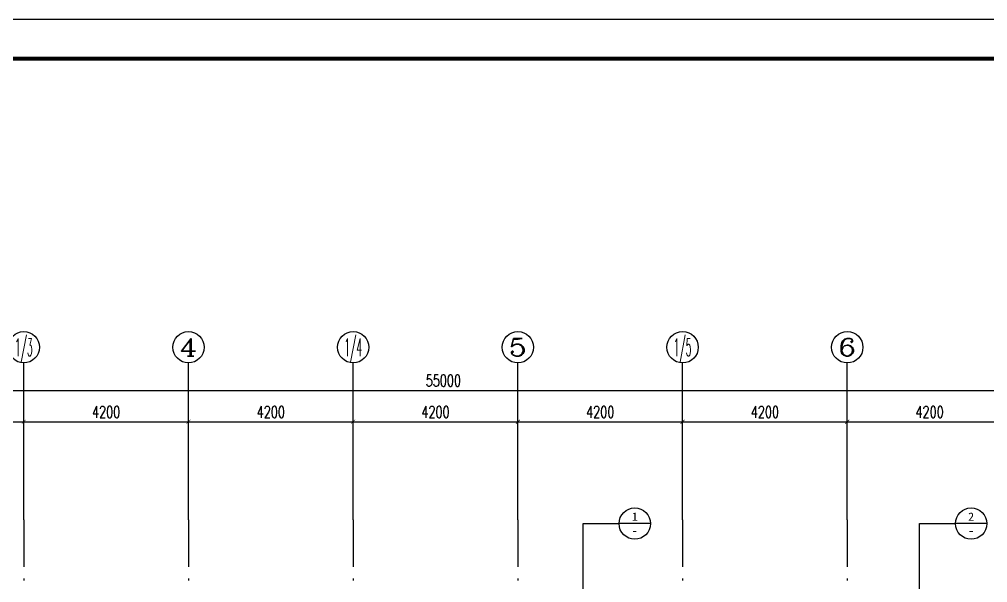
# Model space of a CAD drawing. Extents: x 169490 to 7584583, y -2399407 to 1374371.
# Drawn here: x 1617083 to 1641774, y 840825 to 855191 of the extents above; entities that cross this region are included whole.
import ezdxf
from ezdxf.enums import TextEntityAlignment as Align

# ---------------------------------------------------------------- set-up
doc = ezdxf.new("R2010")
doc.units = 0
doc.header["$LTSCALE"] = 100
doc.linetypes.add('D3轴线点划线', pattern=[18.5, 12, -3, 0.5, -3])
doc.layers.get('0').update_dxf_attribs({"linetype": 'CONTINUOUS'})
doc.layers.get('DEFPOINTS').update_dxf_attribs({"linetype": 'CONTINUOUS'})
for name, color, linetype in [('A-DI-I(索引)', 21, 'CONTINUOUS'), ('AXIS', 3, 'CONTINUOUS'), ('AXIS_TEXT', 4, 'CONTINUOUS'), ('C-AXIS(轴号)', 3, 'CONTINUOUS'), ('C-AXIS-T(字)', 7, 'CONTINUOUS'), ('C-DOTE', 8, 'D3轴线点划线'), ('图框', 140, 'CONTINUOUS')]:
    doc.layers.add(name, color=color, linetype=linetype)
doc.layers.add('砼柱', color=2, linetype='CONTINUOUS', lineweight=35)
doc.styles.add('_TCH_AXIS', font='COMPLEX', dxfattribs={"bigfont": 'GBCBIG'})
doc.styles.add('_TCH_DIM_T3', font='SIMPLEX.shx', dxfattribs={"width": 0.705882, "bigfont": 'GBCBIG.shx'})
doc.styles.add('_TCH_LABEL', font='simhei.ttf')
doc.styles.add('COMPLEX', font='COMPLEX')
doc.dimstyles.new('_TCH_ARCH&&100', dxfattribs={"dimtxt": 297.5, "dimasz": 100, "dimexe": 250, "dimexo": 300, "dimgap": 100, "dimtad": 1, "dimdec": 0, "dimzin": 0, "dimdsep": 46, "dimtxsty": '_TCH_DIM_T3', "dimblk": 'ARCHTICK', "dimcen": 0.09, "dimclrt": 7, "dimazin": 2, "dimtfac": 1, "dimtdec": 0, "dimtix": 1, "dimtmove": 2, "dimatfit": 3, "dimfxl": 1, "dimtolj": 1, "dimtzin": 0, "dimarcsym": 0})

# ---------------------------------------------------------------- blocks, each defined once
blk = doc.blocks.new('_ARCHTICK')
at = {"const_width": 0.15}
blk.add_lwpolyline([(-0.5, -0.5), (0.5, 0.5)], dxfattribs=at)
blk = doc.blocks.new('*D1671')
at = {"layer": 'AXIS', "color": 0, "lineweight": -2, "transparency": 16777216}
for p, q in [((1600395, 842729), (1600395, 845979)), ((1655395, 842729), (1655395, 845979)), ((1600395, 845729), (1655395, 845729))]:
    blk.add_line(p, q, dxfattribs=at)
at = {"layer": 'DEFPOINTS', "color": 0, "transparency": 16777216}
for p in [(1655395, 845729), (1600395, 842429), (1655395, 842429)]:
    blk.add_point(p, dxfattribs=at)
at = {"layer": 'AXIS', "color": 0, "lineweight": -2, "transparency": 16777216, "xscale": 100, "yscale": 100, "zscale": 100, "rotation": 180}
blk.add_blockref('_ARCHTICK', (1600395, 845729), dxfattribs=at)
at = {"layer": 'AXIS', "color": 0, "lineweight": -2, "transparency": 16777216, "xscale": 100, "yscale": 100, "zscale": 100}
blk.add_blockref('_ARCHTICK', (1655395, 845729), dxfattribs=at)
at = {"layer": 'AXIS', "color": 7, "transparency": 16777216, "insert": (1627895, 845978), "char_height": 297.5, "attachment_point": 5, "style": '_TCH_DIM_T3'}
blk.add_mtext('\\A1;55000', dxfattribs=at)
blk = doc.blocks.new('*D1676')
at = {"layer": 'AXIS', "color": 0, "lineweight": -2, "transparency": 16777216}
for p, q in [((1638195, 842729), (1638195, 845179)), ((1642395, 842729), (1642395, 845179)), ((1638195, 844929), (1642395, 844929))]:
    blk.add_line(p, q, dxfattribs=at)
at = {"layer": 'DEFPOINTS', "color": 0, "transparency": 16777216}
for p in [(1642395, 844929), (1638195, 842429), (1642395, 842429)]:
    blk.add_point(p, dxfattribs=at)
at = {"layer": 'AXIS', "color": 0, "lineweight": -2, "transparency": 16777216, "xscale": 100, "yscale": 100, "zscale": 100, "rotation": 180}
blk.add_blockref('_ARCHTICK', (1638195, 844929), dxfattribs=at)
at = {"layer": 'AXIS', "color": 0, "lineweight": -2, "transparency": 16777216, "xscale": 100, "yscale": 100, "zscale": 100}
blk.add_blockref('_ARCHTICK', (1642395, 844929), dxfattribs=at)
at = {"layer": 'AXIS', "color": 7, "transparency": 16777216, "insert": (1640295, 845178), "char_height": 297.5, "attachment_point": 5, "style": '_TCH_DIM_T3'}
blk.add_mtext('\\A1;4200', dxfattribs=at)
blk = doc.blocks.new('*D1677')
at = {"layer": 'AXIS', "color": 0, "lineweight": -2, "transparency": 16777216}
for p, q in [((1633995, 842729), (1633995, 845179)), ((1638195, 842729), (1638195, 845179)), ((1633995, 844929), (1638195, 844929))]:
    blk.add_line(p, q, dxfattribs=at)
at = {"layer": 'DEFPOINTS', "color": 0, "transparency": 16777216}
for p in [(1638195, 844929), (1633995, 842429), (1638195, 842429)]:
    blk.add_point(p, dxfattribs=at)
at = {"layer": 'AXIS', "color": 0, "lineweight": -2, "transparency": 16777216, "xscale": 100, "yscale": 100, "zscale": 100, "rotation": 180}
blk.add_blockref('_ARCHTICK', (1633995, 844929), dxfattribs=at)
at = {"layer": 'AXIS', "color": 0, "lineweight": -2, "transparency": 16777216, "xscale": 100, "yscale": 100, "zscale": 100}
blk.add_blockref('_ARCHTICK', (1638195, 844929), dxfattribs=at)
at = {"layer": 'AXIS', "color": 7, "transparency": 16777216, "insert": (1636095, 845178), "char_height": 297.5, "attachment_point": 5, "style": '_TCH_DIM_T3'}
blk.add_mtext('\\A1;4200', dxfattribs=at)
blk = doc.blocks.new('*D1678')
at = {"layer": 'AXIS', "color": 0, "lineweight": -2, "transparency": 16777216}
for p, q in [((1629795, 842729), (1629795, 845179)), ((1633995, 842729), (1633995, 845179)), ((1629795, 844929), (1633995, 844929))]:
    blk.add_line(p, q, dxfattribs=at)
at = {"layer": 'DEFPOINTS', "color": 0, "transparency": 16777216}
for p in [(1633995, 844929), (1629795, 842429), (1633995, 842429)]:
    blk.add_point(p, dxfattribs=at)
at = {"layer": 'AXIS', "color": 0, "lineweight": -2, "transparency": 16777216, "xscale": 100, "yscale": 100, "zscale": 100, "rotation": 180}
blk.add_blockref('_ARCHTICK', (1629795, 844929), dxfattribs=at)
at = {"layer": 'AXIS', "color": 0, "lineweight": -2, "transparency": 16777216, "xscale": 100, "yscale": 100, "zscale": 100}
blk.add_blockref('_ARCHTICK', (1633995, 844929), dxfattribs=at)
at = {"layer": 'AXIS', "color": 7, "transparency": 16777216, "insert": (1631895, 845178), "char_height": 297.5, "attachment_point": 5, "style": '_TCH_DIM_T3'}
blk.add_mtext('\\A1;4200', dxfattribs=at)
blk = doc.blocks.new('*D1679')
at = {"layer": 'AXIS', "color": 0, "lineweight": -2, "transparency": 16777216}
for p, q in [((1625595, 842729), (1625595, 845179)), ((1629795, 842729), (1629795, 845179)), ((1625595, 844929), (1629795, 844929))]:
    blk.add_line(p, q, dxfattribs=at)
at = {"layer": 'DEFPOINTS', "color": 0, "transparency": 16777216}
for p in [(1629795, 844929), (1625595, 842429), (1629795, 842429)]:
    blk.add_point(p, dxfattribs=at)
at = {"layer": 'AXIS', "color": 0, "lineweight": -2, "transparency": 16777216, "xscale": 100, "yscale": 100, "zscale": 100, "rotation": 180}
blk.add_blockref('_ARCHTICK', (1625595, 844929), dxfattribs=at)
at = {"layer": 'AXIS', "color": 0, "lineweight": -2, "transparency": 16777216, "xscale": 100, "yscale": 100, "zscale": 100}
blk.add_blockref('_ARCHTICK', (1629795, 844929), dxfattribs=at)
at = {"layer": 'AXIS', "color": 7, "transparency": 16777216, "insert": (1627695, 845178), "char_height": 297.5, "attachment_point": 5, "style": '_TCH_DIM_T3'}
blk.add_mtext('\\A1;4200', dxfattribs=at)
blk = doc.blocks.new('*D1680')
at = {"layer": 'AXIS', "color": 0, "lineweight": -2, "transparency": 16777216}
for p, q in [((1621395, 842729), (1621395, 845179)), ((1625595, 842729), (1625595, 845179)), ((1621395, 844929), (1625595, 844929))]:
    blk.add_line(p, q, dxfattribs=at)
at = {"layer": 'DEFPOINTS', "color": 0, "transparency": 16777216}
for p in [(1625595, 844929), (1621395, 842429), (1625595, 842429)]:
    blk.add_point(p, dxfattribs=at)
at = {"layer": 'AXIS', "color": 0, "lineweight": -2, "transparency": 16777216, "xscale": 100, "yscale": 100, "zscale": 100, "rotation": 180}
blk.add_blockref('_ARCHTICK', (1621395, 844929), dxfattribs=at)
at = {"layer": 'AXIS', "color": 0, "lineweight": -2, "transparency": 16777216, "xscale": 100, "yscale": 100, "zscale": 100}
blk.add_blockref('_ARCHTICK', (1625595, 844929), dxfattribs=at)
at = {"layer": 'AXIS', "color": 7, "transparency": 16777216, "insert": (1623495, 845178), "char_height": 297.5, "attachment_point": 5, "style": '_TCH_DIM_T3'}
blk.add_mtext('\\A1;4200', dxfattribs=at)
blk = doc.blocks.new('*D1681')
at = {"layer": 'AXIS', "color": 0, "lineweight": -2, "transparency": 16777216}
for p, q in [((1617195, 842729), (1617195, 845179)), ((1621395, 842729), (1621395, 845179)), ((1617195, 844929), (1621395, 844929))]:
    blk.add_line(p, q, dxfattribs=at)
at = {"layer": 'DEFPOINTS', "color": 0, "transparency": 16777216}
for p in [(1621395, 844929), (1617195, 842429), (1621395, 842429)]:
    blk.add_point(p, dxfattribs=at)
at = {"layer": 'AXIS', "color": 0, "lineweight": -2, "transparency": 16777216, "xscale": 100, "yscale": 100, "zscale": 100, "rotation": 180}
blk.add_blockref('_ARCHTICK', (1617195, 844929), dxfattribs=at)
at = {"layer": 'AXIS', "color": 0, "lineweight": -2, "transparency": 16777216, "xscale": 100, "yscale": 100, "zscale": 100}
blk.add_blockref('_ARCHTICK', (1621395, 844929), dxfattribs=at)
at = {"layer": 'AXIS', "color": 7, "transparency": 16777216, "insert": (1619295, 845178), "char_height": 297.5, "attachment_point": 5, "style": '_TCH_DIM_T3'}
blk.add_mtext('\\A1;4200', dxfattribs=at)
blk = doc.blocks.new('*D1682')
at = {"layer": 'AXIS', "color": 0, "lineweight": -2, "transparency": 16777216}
for p, q in [((1612995, 842729), (1612995, 845179)), ((1617195, 842729), (1617195, 845179)), ((1612995, 844929), (1617195, 844929))]:
    blk.add_line(p, q, dxfattribs=at)
at = {"layer": 'DEFPOINTS', "color": 0, "transparency": 16777216}
for p in [(1617195, 844929), (1612995, 842429), (1617195, 842429)]:
    blk.add_point(p, dxfattribs=at)
at = {"layer": 'AXIS', "color": 0, "lineweight": -2, "transparency": 16777216, "xscale": 100, "yscale": 100, "zscale": 100, "rotation": 180}
blk.add_blockref('_ARCHTICK', (1612995, 844929), dxfattribs=at)
at = {"layer": 'AXIS', "color": 0, "lineweight": -2, "transparency": 16777216, "xscale": 100, "yscale": 100, "zscale": 100}
blk.add_blockref('_ARCHTICK', (1617195, 844929), dxfattribs=at)
at = {"layer": 'AXIS', "color": 7, "transparency": 16777216, "insert": (1615095, 845178), "char_height": 297.5, "attachment_point": 5, "style": '_TCH_DIM_T3'}
blk.add_mtext('\\A1;4200', dxfattribs=at)
blk = doc.blocks.new('_AXISO')
blk.add_circle((0, 0), 0.5)
at = {"layer": 'AXIS_TEXT', "style": 'COMPLEX', "width": 1.041667}
blk.add_attdef('A', text='', height=0.56, dxfattribs=at).set_placement((-0.25, -0.28), (0.25, -0.28), align=Align.FIT)

msp = doc.modelspace()

# ---------------------------------------------------------------- linework, layer by layer
at = {"layer": 'A-DI-I(索引)'}
for p, q in [((1631458.8, 842330.5), (1632376.1, 842330.5)), ((1631458.8, 838428.9), (1631458.8, 842330.5)), ((1633176.1, 842330.5), (1632376.1, 842330.5)), ((1640036.1, 842330.5), (1640953.5, 842330.5)), ((1640036.1, 838428.9), (1640036.1, 842330.5)), ((1641753.5, 842330.5), (1640953.5, 842330.5))]:
    msp.add_line(p, q, dxfattribs=at)
for centre in [(1632776.1, 842330.5), (1641353.5, 842330.5)]:
    msp.add_circle(centre, 400, dxfattribs=at)
at = {"layer": 'C-AXIS(轴号)'}
for p, q in [((1617195, 842428.9), (1617195, 846428.9)), ((1621395, 842428.9), (1621395, 846428.9)), ((1625595, 842428.9), (1625595, 846428.9)), ((1629795, 842428.9), (1629795, 846428.9)), ((1633995, 842428.9), (1633995, 846428.9)), ((1638195, 842428.9), (1638195, 846428.9))]:
    msp.add_line(p, q, dxfattribs=at)
at = {"layer": 'C-DOTE'}
for p, q in [((1617195, 842428.9), (1617195, 816228.9)), ((1621395, 842428.9), (1621395, 816228.9)), ((1625595, 842428.9), (1625595, 816228.9)), ((1629795, 842428.9), (1629795, 816228.9)), ((1633995, 842428.9), (1633995, 827428.9)), ((1638195, 842428.9), (1638195, 827428.9))]:
    msp.add_line(p, q, dxfattribs=at)
at = {"layer": '图框'}
msp.add_lwpolyline([(1588050.5, 795791.4), (1672150.5, 795791.4), (1672150.5, 855191.4), (1588050.5, 855191.4)], close=True, dxfattribs=at)
at = {"layer": '图框', "const_width": 100}
msp.add_lwpolyline([(1590550.5, 796791.4), (1671150.5, 796791.4), (1671150.5, 854191.4), (1590550.5, 854191.4)], close=True, dxfattribs=at)
at = {"layer": '砼柱', "ltscale": 10}
msp.add_lwpolyline([(1590550.5, 854191.4), (1664155.5, 854191.4), (1664155.5, 796791.4), (1590550.5, 796791.4)], close=True, dxfattribs=at)

# ---------------------------------------------------------------- block references
at = {"layer": 'C-AXIS(轴号)'}
ref = msp.add_blockref('_AXISO', (1617195, 846828.9), dxfattribs=dict(at, xscale=800, yscale=800, zscale=800))
ref.add_attrib('A', '1/3', dxfattribs={"layer": 'C-AXIS-T(字)', "height": 452.55, "style": '_TCH_AXIS', "width": 0.411765}).set_placement((1616968.7, 846602.6), (1617421.3, 846602.6), align=Align.FIT)
ref = msp.add_blockref('_AXISO', (1621395, 846828.9), dxfattribs=dict(at, xscale=800, yscale=800, zscale=800))
ref.add_attrib('A', '4', dxfattribs={"layer": 'C-AXIS-T(字)', "height": 452.5, "style": '_TCH_AXIS', "width": 1.3125}).set_placement((1621168.7, 846602.6), (1621621.3, 846602.6), align=Align.FIT)
ref = msp.add_blockref('_AXISO', (1625595, 846828.9), dxfattribs=dict(at, xscale=800, yscale=800, zscale=800))
ref.add_attrib('A', '1/4', dxfattribs={"layer": 'C-AXIS-T(字)', "height": 452.55, "style": '_TCH_AXIS', "width": 0.396226}).set_placement((1625368.7, 846602.6), (1625821.3, 846602.6), align=Align.FIT)
ref = msp.add_blockref('_AXISO', (1629795, 846828.9), dxfattribs=dict(at, xscale=800, yscale=800, zscale=800))
ref.add_attrib('A', '5', dxfattribs={"layer": 'C-AXIS-T(字)', "height": 452.5, "style": '_TCH_AXIS', "width": 1.5}).set_placement((1629568.7, 846602.6), (1630021.3, 846602.6), align=Align.FIT)
ref = msp.add_blockref('_AXISO', (1633995, 846828.9), dxfattribs=dict(at, xscale=800, yscale=800, zscale=800))
ref.add_attrib('A', '1/5', dxfattribs={"layer": 'C-AXIS-T(字)', "height": 452.55, "style": '_TCH_AXIS', "width": 0.411765}).set_placement((1633768.7, 846602.6), (1634221.3, 846602.6), align=Align.FIT)
ref = msp.add_blockref('_AXISO', (1638195, 846828.9), dxfattribs=dict(at, xscale=800, yscale=800, zscale=800))
ref.add_attrib('A', '6', dxfattribs={"layer": 'C-AXIS-T(字)', "height": 452.5, "style": '_TCH_AXIS', "width": 1.5}).set_placement((1637968.7, 846602.6), (1638421.3, 846602.6), align=Align.FIT)

# ---------------------------------------------------------------- texts
at = {"layer": 'A-DI-I(索引)', "style": '_TCH_LABEL'}
for s, height, width, p, p2 in [('1', 206.7, 1.034884, (1632699.2, 842404.9), (1632853.1, 842404.9)), ('2', 206.9, 1.022989, (1641277.4, 842404.8), (1641429.6, 842404.8)), ('-', 206.9, 1.022989, (1632700, 842049.3), (1632852.3, 842049.3)), ('-', 206.9, 1.022989, (1641277.4, 842049.3), (1641429.6, 842049.3))]:
    msp.add_text(s, height=height, dxfattribs=dict(at, width=width)).set_placement(p, p2, align=Align.FIT)

# ---------------------------------------------------------------- dimensions: what is measured, and where the dimension line sits
at = {"layer": 'AXIS'}
for p1, p2, distance, picture, middle in [((1600395, 842428.9), (1655395, 842428.9), 3300, '*D1671', (1627895, 845977.6)), ((1612995, 842428.9), (1617195, 842428.9), 2500, '*D1682', (1615095, 845177.6)), ((1617195, 842428.9), (1621395, 842428.9), 2500, '*D1681', (1619295, 845177.6)), ((1621395, 842428.9), (1625595, 842428.9), 2500, '*D1680', (1623495, 845177.6)), ((1625595, 842428.9), (1629795, 842428.9), 2500, '*D1679', (1627695, 845177.6)), ((1629795, 842428.9), (1633995, 842428.9), 2500, '*D1678', (1631895, 845177.6)), ((1633995, 842428.9), (1638195, 842428.9), 2500, '*D1677', (1636095, 845177.6)), ((1638195, 842428.9), (1642395, 842428.9), 2500, '*D1676', (1640295, 845177.6))]:
    dim = msp.add_aligned_dim(p1=p1, p2=p2, distance=distance, dimstyle='_TCH_ARCH&&100', dxfattribs=at)
    dim.commit()
    dim.dimension.update_dxf_attribs({"geometry": picture, "text_midpoint": middle})

doc.saveas('drawing.dxf')
